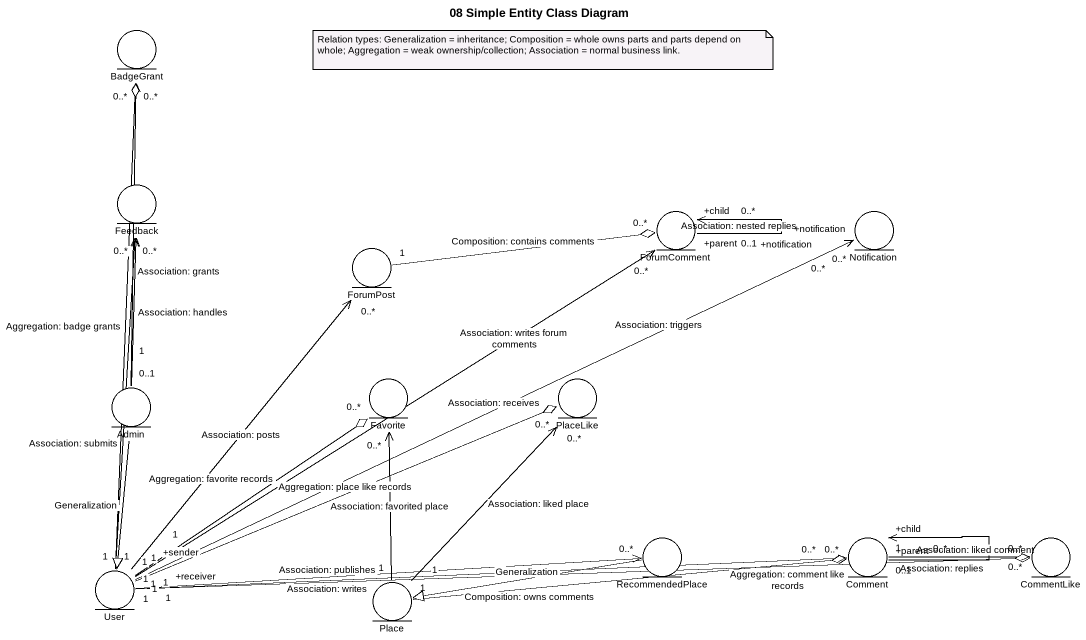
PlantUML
@startuml
title 08 Simple Entity Class Diagram
entity BadgeGrant
entity Feedback
entity ForumComment
entity Notification
entity ForumPost
entity Favorite
entity PlaceLike
entity Admin
entity RecommendedPlace
entity Comment
entity CommentLike
entity User
entity Place
ForumComment "+parent\n0..1" --> "+child\n0..*" ForumComment : Association: nested replies
ForumPost "1" -right-o "0..*" ForumComment : Composition: contains comments
Admin "1" -up-> "0..*" BadgeGrant : Association: grants
Admin "0..1" -up-> "0..*" Feedback : Association: handles
Admin --|> User : Generalization
RecommendedPlace -left-|> Place : Generalization
Comment "+parent\n0..1" --> "+child\n0..*" Comment : Association: replies
Comment "1" -right-> "0..*" CommentLike : Association: liked comment
User "1" -up-o "0..*" BadgeGrant : Aggregation: badge grants
User "1" -up-> "0..*" Feedback : Association: submits
User "1" -right-> "0..*" ForumComment : Association: writes forum comments
User "+receiver\n1" -right-> "+notification\n0..*" Notification : Association: receives
User "+sender\n1" -right-> "+notification\n0..*" Notification : Association: triggers
User "1" -up-> "0..*" ForumPost : Association: posts
User "1" -up-o "0..*" Favorite : Aggregation: favorite records
User "1" -right-o "0..*" PlaceLike : Aggregation: place like records
User "1" -right-> "0..*" RecommendedPlace : Association: publishes
User "1" -right-> "0..*" Comment : Association: writes
User "1" -right-o "0..*" CommentLike : Aggregation: comment like records
Place "1" -up-> "0..*" Favorite : Association: favorited place
Place "1" -up-> "0..*" PlaceLike : Association: liked place
Place "1" -right-o "0..*" Comment : Composition: owns comments
note as N1
  Relation types: Generalization = inheritance; Composition = whole owns parts and parts depend on whole; Aggregation = weak ownership/collection; Association = normal business link.
end note
@enduml
